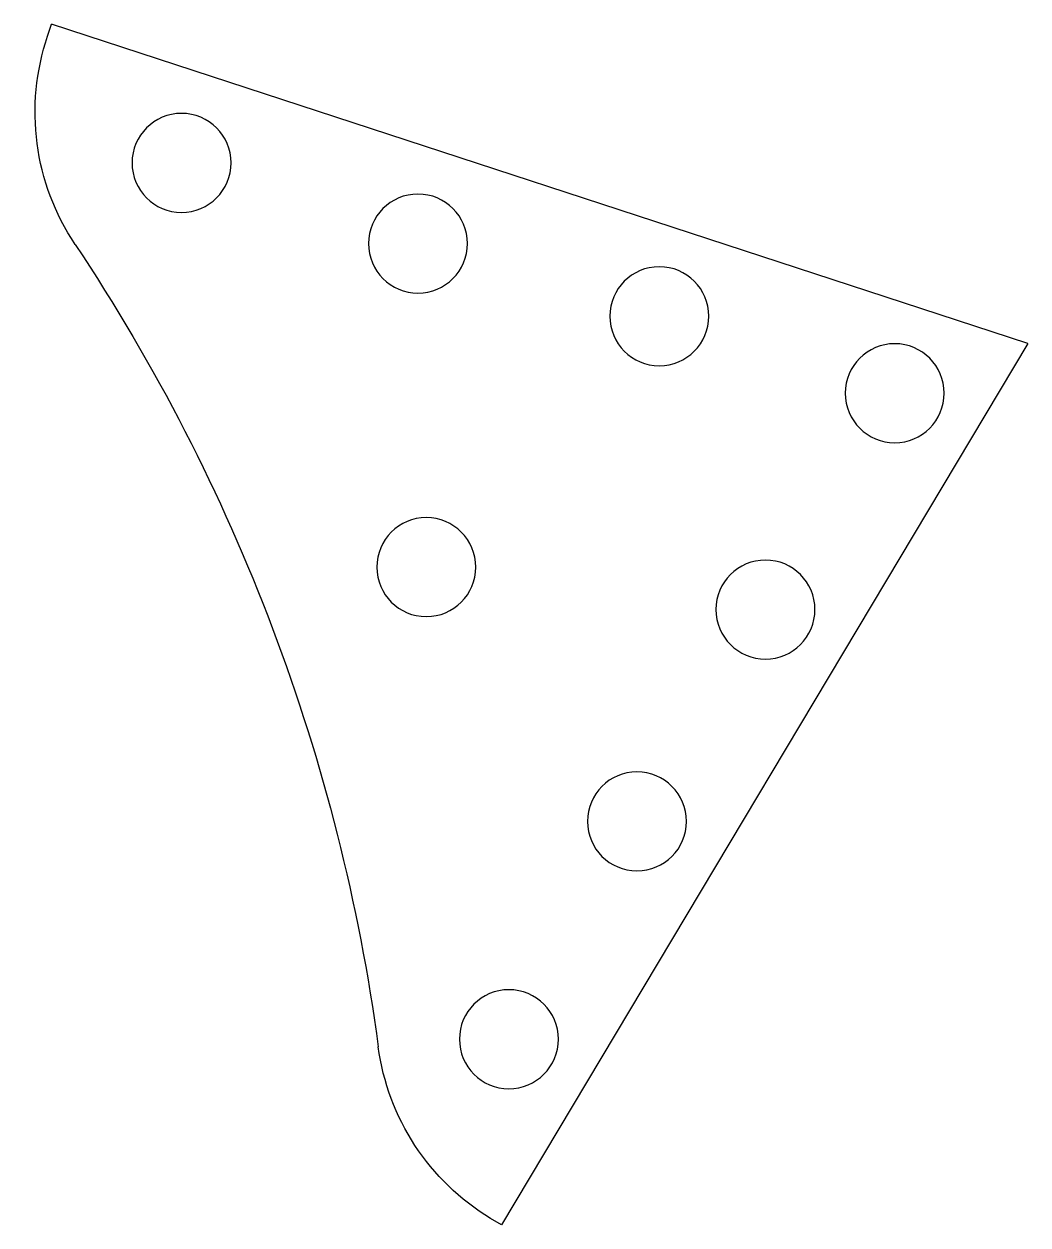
# Model space of a CAD drawing. Extents: x 104.13 to 105.71, y -16.72 to -14.83.
import ezdxf

# ---------------------------------------------------------------- set-up
doc = ezdxf.new("R2010")
doc.units = 0
doc.layers.add('STATION_8', color=7, linetype='CONTINUOUS')

msp = doc.modelspace()

# ---------------------------------------------------------------- linework, layer by layer
at = {"layer": 'STATION_8', "color": 0, "linetype": 'CONTINUOUS'}
for p, q in [((104.17, -14.8489, -0.0001), (104.1762, -14.8299, -0.0001)), ((105.7149, -15.3331, 0), (104.1762, -14.8299, -0.0001)), ((105.7149, -15.3331, 0), (104.8851, -16.7223, -0.0001)), ((104.8851, -16.7223, -0.0001), (104.8679, -16.712, -0.0001))]:
    msp.add_line(p, q, dxfattribs=at)
at = {"layer": 'STATION_8', "color": 0, "linetype": 'CONTINUOUS', "extrusion": (0, -2.27711e-06, -1)}
for centre in [(-104.381, -15.0487, 0.0001), (-104.7536, -15.1759, 0.0001), (-105.1339, -15.2904, 0.0001), (-105.5049, -15.4117, 0.0001), (-104.7667, -15.6856, 0.0001), (-105.3012, -15.7526, 0.0001), (-105.0987, -16.0863, 0.0001), (-104.8969, -16.4296, 0.0001)]:
    msp.add_circle(centre, 0.078, dxfattribs=at)
at = {"layer": 'STATION_8', "color": 0, "linetype": 'CONTINUOUS', "extrusion": (-6.0693e-21, -2.27711e-06, -1)}
msp.add_arc((-104.5252, -14.9691, 0.0001), 0.375, 326.2859, 18.6889, dxfattribs=at)
at = {"layer": 'STATION_8', "color": 0, "linetype": 'CONTINUOUS', "extrusion": (-5.79946e-23, -2.27711e-06, -1)}
msp.add_arc((-101.7179, -16.8424, 0.0001), 3, 146.2859, 172.3237, dxfattribs=at)
at = {"layer": 'STATION_8', "color": 0, "linetype": 'CONTINUOUS', "extrusion": (-1.19123e-21, -2.27711e-06, -1)}
msp.add_arc((-105.0626, -16.3915, 0.0001), 0.375, 301.2743, 352.3237, dxfattribs=at)

doc.saveas('drawing.dxf')
